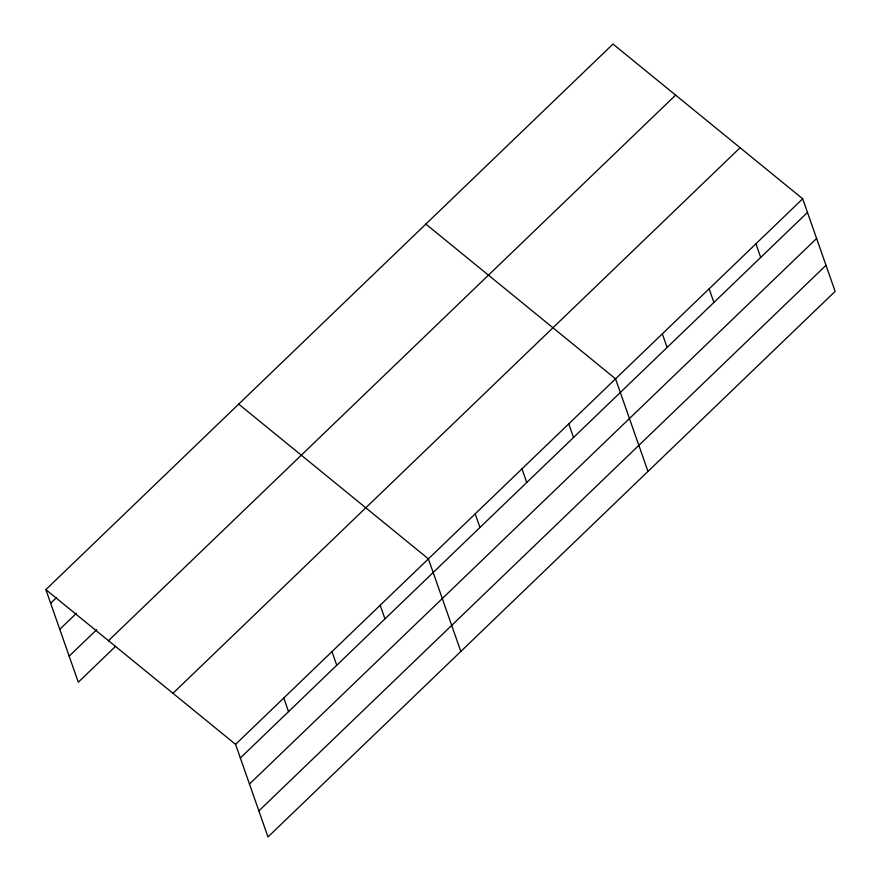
<?xml version="1.0" encoding="UTF-8"?>
<svg xmlns="http://www.w3.org/2000/svg" width="881" height="881" viewBox="0 0 881 881"><rect width="100%" height="100%" fill="white"/><g stroke="black" fill="none" stroke-linecap="round" stroke-linejoin="round"><path stroke-width="1.32" d="M45.867 589.62L613.011 44.05L802.701 198.798L835.133 291.38L267.989 836.95L235.568 744.368L45.867 589.62L78.299 682.202L115.675 646.236M50.646 603.254L56.549 597.582M59.776 629.309L76.493 613.22M69.17 656.147L96.723 629.651M108.473 640.685L675.617 95.115M172.962 693.303L740.106 147.733M235.568 744.368L802.701 198.798M240.337 758.001L807.481 212.431M249.466 784.057L816.61 238.487M258.86 810.894L826.004 265.324M425.853 224.093L615.544 378.841L647.976 471.423M238.696 404.126L428.397 558.873L460.818 651.455M755.92 243.806L760.688 257.439M709.128 288.814L713.907 302.458M662.336 333.833L667.115 347.466M568.763 423.849L573.531 437.483M521.97 468.857L526.75 482.491M475.178 513.865L479.958 527.499M380.185 605.247L384.964 618.88M331.983 651.621L336.751 665.254M283.77 697.994L288.55 711.628"/></g></svg>
